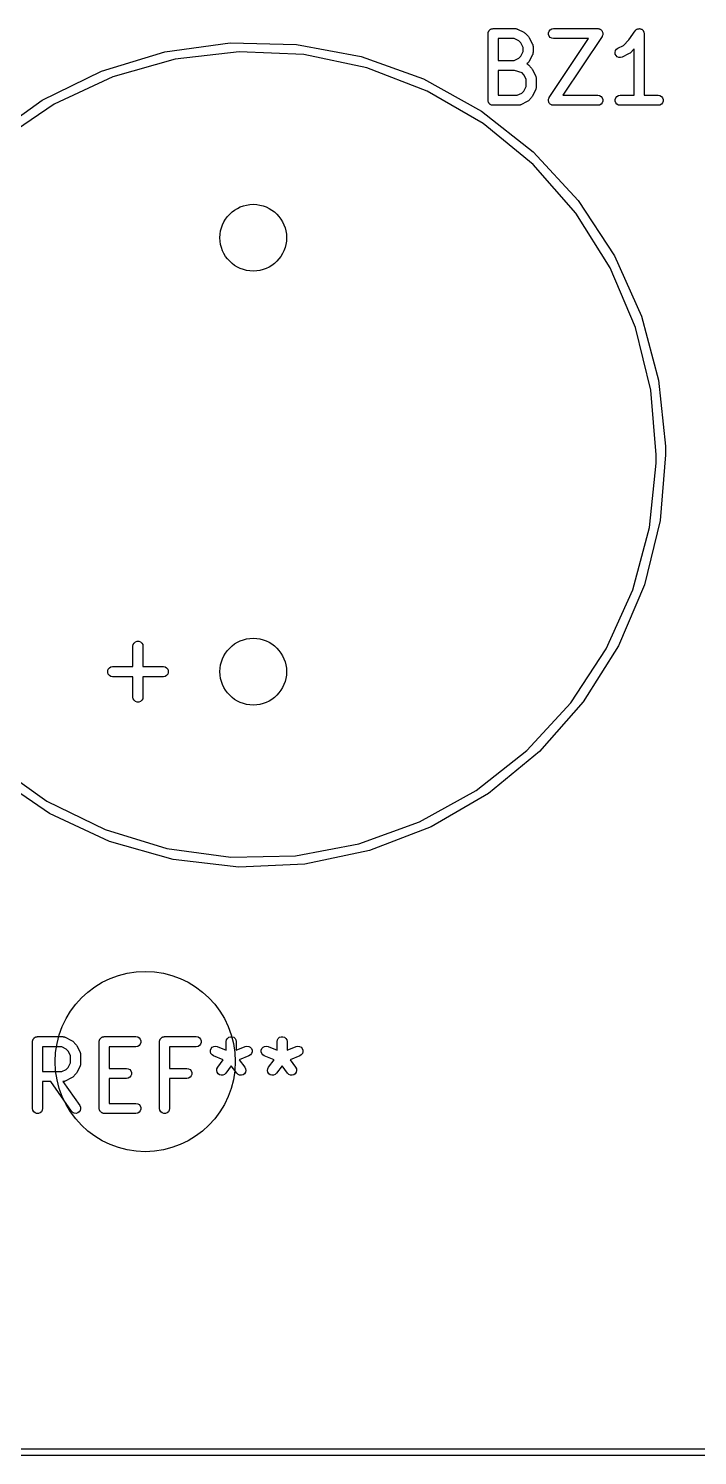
# Model space of a CAD drawing. Extents: x 202.7 to 262.5, y -125.5 to -33.7.
# Drawn here: x 231.16 to 241.19, y -125.46 to -104.09 of the extents above; entities that cross this region are included whole.
import ezdxf

# ---------------------------------------------------------------- set-up
doc = ezdxf.new("R2010")
doc.units = 0
doc.header["$MEASUREMENT"] = 0
doc.layers.add('BLACK', color=7, linetype='CONTINUOUS')

msp = doc.modelspace()

# ---------------------------------------------------------------- linework, layer by layer
at = {"layer": 'BLACK', "linetype": 'CONTINUOUS'}
for p, q in [((233.203, -104.434), (234.185, -104.3)), ((234.185, -104.3), (235.176, -104.324)), ((238.051, -104.162), (238.052, -104.156)), ((238.051, -105.162), (238.051, -104.162)), ((238.052, -104.149), (238.054, -104.143)), ((238.052, -104.156), (238.052, -104.149)), ((238.054, -104.143), (238.055, -104.137)), ((238.055, -104.137), (238.059, -104.131)), ((238.059, -104.131), (238.061, -104.125)), ((238.061, -104.125), (238.065, -104.12)), ((238.065, -104.12), (238.068, -104.114)), ((238.068, -104.114), (238.073, -104.11)), ((238.073, -104.11), (238.078, -104.105)), ((238.078, -104.105), (238.083, -104.102)), ((238.083, -104.102), (238.088, -104.097)), ((238.088, -104.097), (238.094, -104.095)), ((238.094, -104.095), (238.1, -104.092)), ((238.1, -104.092), (238.107, -104.091)), ((238.107, -104.091), (238.113, -104.089)), ((238.113, -104.089), (238.119, -104.089)), ((238.119, -104.089), (238.126, -104.087)), ((238.126, -104.087), (238.459, -104.087)), ((238.201, -104.237), (238.201, -104.564)), ((238.441, -104.237), (238.201, -104.237)), ((238.51, -104.272), (238.441, -104.237)), ((238.459, -104.087), (238.463, -104.088)), ((238.463, -104.088), (238.468, -104.088)), ((238.468, -104.088), (238.476, -104.09)), ((238.476, -104.09), (238.485, -104.092)), ((238.485, -104.092), (238.488, -104.094)), ((238.488, -104.094), (238.493, -104.095)), ((238.493, -104.095), (238.588, -104.143)), ((238.54, -104.302), (238.51, -104.272)), ((238.588, -104.143), (238.597, -104.15)), ((238.597, -104.15), (238.607, -104.157)), ((238.607, -104.157), (238.655, -104.205)), ((238.655, -104.205), (238.662, -104.214)), ((238.662, -104.214), (238.669, -104.224)), ((238.669, -104.224), (238.717, -104.319)), ((238.957, -104.149), (238.966, -104.125)), ((238.957, -104.175), (238.957, -104.149)), ((238.966, -104.2), (238.957, -104.175)), ((238.966, -104.125), (238.982, -104.105)), ((238.982, -104.22), (238.966, -104.2)), ((238.968, -105.121), (239.557, -104.237)), ((238.982, -104.105), (239.005, -104.092)), ((239.005, -104.233), (238.982, -104.22)), ((239.005, -104.092), (239.03, -104.087)), ((239.03, -104.237), (239.005, -104.233)), ((239.03, -104.087), (239.697, -104.087)), ((239.557, -104.237), (239.03, -104.237)), ((239.76, -104.204), (239.171, -105.087)), ((239.697, -104.087), (239.7, -104.088)), ((239.7, -104.088), (239.702, -104.088)), ((239.702, -104.088), (239.712, -104.09)), ((239.712, -104.09), (239.723, -104.092)), ((239.723, -104.092), (239.725, -104.093)), ((239.725, -104.093), (239.727, -104.094)), ((239.727, -104.094), (239.736, -104.1)), ((239.736, -104.1), (239.745, -104.105)), ((239.745, -104.105), (239.747, -104.107)), ((239.747, -104.107), (239.749, -104.108)), ((239.749, -104.108), (239.755, -104.117)), ((239.755, -104.117), (239.762, -104.125)), ((239.761, -104.202), (239.76, -104.204)), ((239.762, -104.2), (239.761, -104.202)), ((239.762, -104.125), (239.763, -104.127)), ((239.766, -104.19), (239.762, -104.2)), ((239.763, -104.127), (239.764, -104.129)), ((239.764, -104.129), (239.767, -104.139)), ((239.77, -104.18), (239.766, -104.19)), ((239.767, -104.139), (239.771, -104.149)), ((239.771, -104.175), (239.77, -104.178)), ((239.77, -104.178), (239.77, -104.18)), ((239.771, -104.149), (239.771, -104.152)), ((239.771, -104.152), (239.772, -104.154)), ((239.772, -104.154), (239.771, -104.165)), ((239.771, -104.165), (239.771, -104.175)), ((240.081, -104.339), (240.163, -104.257)), ((240.163, -104.257), (240.254, -104.121)), ((240.254, -104.121), (240.257, -104.118)), ((240.257, -104.118), (240.259, -104.114)), ((240.259, -104.114), (240.266, -104.108)), ((240.266, -104.108), (240.272, -104.102)), ((240.272, -104.102), (240.276, -104.1)), ((240.276, -104.1), (240.279, -104.097)), ((240.279, -104.097), (240.287, -104.094)), ((240.287, -104.094), (240.295, -104.09)), ((240.295, -104.09), (240.299, -104.09)), ((240.299, -104.09), (240.303, -104.089)), ((240.303, -104.089), (240.312, -104.089)), ((240.312, -104.089), (240.321, -104.088)), ((240.321, -104.088), (240.325, -104.089)), ((240.325, -104.089), (240.329, -104.089)), ((240.329, -104.089), (240.338, -104.092)), ((240.338, -104.092), (240.346, -104.094)), ((240.346, -104.094), (240.35, -104.096)), ((240.35, -104.096), (240.354, -104.097)), ((240.354, -104.097), (240.361, -104.103)), ((240.361, -104.103), (240.368, -104.108)), ((240.368, -104.108), (240.37, -104.112)), ((240.37, -104.112), (240.374, -104.114)), ((240.374, -104.114), (240.378, -104.122)), ((240.378, -104.122), (240.383, -104.129)), ((240.383, -104.129), (240.385, -104.133)), ((240.385, -104.133), (240.387, -104.137)), ((240.387, -104.137), (240.388, -104.146)), ((240.388, -104.146), (240.391, -104.154)), ((240.391, -104.154), (240.39, -104.158)), ((240.39, -104.158), (240.391, -104.162)), ((240.391, -104.162), (240.391, -105.087)), ((232.255, -104.724), (233.203, -104.434)), ((234.319, -104.434), (233.357, -104.545)), ((235.287, -104.478), (234.319, -104.434)), ((235.176, -104.324), (236.15, -104.506)), ((236.235, -104.676), (235.287, -104.478)), ((236.15, -104.506), (237.083, -104.842)), ((238.51, -104.529), (238.54, -104.499)), ((238.575, -104.371), (238.54, -104.302)), ((238.54, -104.499), (238.575, -104.43)), ((238.575, -104.43), (238.575, -104.371)), ((238.717, -104.482), (238.669, -104.577)), ((238.717, -104.319), (238.718, -104.323)), ((238.718, -104.477), (238.717, -104.482)), ((238.718, -104.323), (238.72, -104.327)), ((238.72, -104.474), (238.718, -104.477)), ((238.72, -104.327), (238.722, -104.336)), ((238.722, -104.465), (238.72, -104.474)), ((238.722, -104.336), (238.724, -104.344)), ((238.724, -104.457), (238.722, -104.465)), ((238.724, -104.344), (238.724, -104.349)), ((238.724, -104.349), (238.725, -104.353)), ((238.725, -104.448), (238.724, -104.452)), ((238.724, -104.452), (238.724, -104.457)), ((238.725, -104.353), (238.725, -104.448)), ((239.956, -104.444), (239.962, -104.418)), ((239.959, -104.469), (239.956, -104.444)), ((239.97, -104.493), (239.959, -104.469)), ((239.962, -104.418), (239.976, -104.397)), ((239.989, -104.511), (239.97, -104.493)), ((239.976, -104.397), (239.997, -104.381)), ((240.013, -104.521), (239.989, -104.511)), ((239.997, -104.381), (240.081, -104.339)), ((240.159, -104.468), (240.064, -104.515)), ((240.169, -104.46), (240.159, -104.468)), ((240.179, -104.454), (240.169, -104.46)), ((240.241, -104.391), (240.179, -104.454)), ((240.241, -105.087), (240.241, -104.391)), ((231.366, -105.162), (232.255, -104.724)), ((233.357, -104.545), (232.425, -104.809)), ((237.14, -105.023), (236.235, -104.676)), ((238.201, -104.564), (238.441, -104.564)), ((238.201, -104.714), (238.201, -105.087)), ((238.447, -104.714), (238.201, -104.714)), ((238.441, -104.564), (238.51, -104.529)), ((238.561, -104.752), (238.447, -104.714)), ((238.655, -104.596), (238.633, -104.618)), ((238.633, -104.618), (238.634, -104.618)), ((238.634, -104.618), (238.641, -104.623)), ((238.641, -104.623), (238.649, -104.627)), ((238.649, -104.627), (238.651, -104.631)), ((238.651, -104.631), (238.655, -104.633)), ((238.662, -104.587), (238.655, -104.596)), ((238.655, -104.633), (238.703, -104.681)), ((238.669, -104.577), (238.662, -104.587)), ((238.703, -104.681), (238.709, -104.691)), ((238.709, -104.691), (238.717, -104.7)), ((238.717, -104.7), (238.764, -104.796)), ((240.039, -104.523), (240.013, -104.521)), ((240.064, -104.515), (240.039, -104.523)), ((232.425, -104.809), (231.547, -105.218)), ((237.083, -104.842), (237.95, -105.323)), ((238.588, -104.778), (238.561, -104.752)), ((238.622, -104.847), (238.588, -104.778)), ((238.622, -104.954), (238.622, -104.847)), ((238.764, -104.796), (238.765, -104.8)), ((238.765, -104.8), (238.768, -104.803)), ((238.768, -104.803), (238.769, -104.812)), ((238.769, -104.812), (238.772, -104.82)), ((238.772, -104.82), (238.771, -104.825)), ((238.771, -104.825), (238.772, -104.829)), ((238.772, -104.829), (238.772, -104.972)), ((237.977, -105.51), (237.14, -105.023)), ((238.201, -105.087), (238.489, -105.087)), ((238.489, -105.087), (238.557, -105.053)), ((238.557, -105.053), (238.588, -105.023)), ((238.588, -105.023), (238.622, -104.954)), ((238.703, -105.12), (238.655, -105.168)), ((238.709, -105.11), (238.703, -105.12)), ((238.717, -105.101), (238.709, -105.11)), ((238.764, -105.005), (238.717, -105.101)), ((238.765, -105.001), (238.764, -105.005)), ((238.768, -104.998), (238.765, -105.001)), ((238.769, -104.989), (238.768, -104.998)), ((238.772, -104.98), (238.769, -104.989)), ((238.772, -104.972), (238.771, -104.976)), ((238.771, -104.976), (238.772, -104.98)), ((238.957, -105.147), (238.958, -105.145)), ((238.957, -105.149), (238.957, -105.147)), ((238.957, -105.16), (238.957, -105.149)), ((238.958, -105.145), (238.962, -105.135)), ((238.962, -105.135), (238.966, -105.125)), ((238.966, -105.125), (238.967, -105.123)), ((238.967, -105.123), (238.968, -105.121)), ((239.171, -105.087), (239.697, -105.087)), ((239.697, -105.087), (239.723, -105.092)), ((239.723, -105.092), (239.745, -105.105)), ((239.745, -105.105), (239.762, -105.125)), ((239.762, -105.125), (239.771, -105.149)), ((239.771, -105.149), (239.771, -105.175)), ((239.957, -105.149), (239.966, -105.125)), ((239.957, -105.175), (239.957, -105.149)), ((239.966, -105.125), (239.982, -105.105)), ((239.982, -105.105), (240.005, -105.092)), ((240.005, -105.092), (240.03, -105.087)), ((240.03, -105.087), (240.241, -105.087)), ((240.391, -105.087), (240.602, -105.087)), ((240.602, -105.087), (240.628, -105.092)), ((240.628, -105.092), (240.65, -105.105)), ((240.65, -105.105), (240.667, -105.125)), ((240.667, -105.125), (240.676, -105.149)), ((240.676, -105.149), (240.676, -105.175)), ((230.558, -105.736), (231.366, -105.162)), ((231.547, -105.218), (230.745, -105.763)), ((237.95, -105.323), (238.729, -105.936)), ((238.052, -105.169), (238.051, -105.162)), ((238.052, -105.175), (238.052, -105.169)), ((238.054, -105.182), (238.052, -105.175)), ((238.055, -105.188), (238.054, -105.182)), ((238.059, -105.194), (238.055, -105.188)), ((238.061, -105.2), (238.059, -105.194)), ((238.065, -105.205), (238.061, -105.2)), ((238.068, -105.211), (238.065, -105.205)), ((238.073, -105.215), (238.068, -105.211)), ((238.078, -105.22), (238.073, -105.215)), ((238.083, -105.223), (238.078, -105.22)), ((238.088, -105.227), (238.083, -105.223)), ((238.094, -105.23), (238.088, -105.227)), ((238.1, -105.233), (238.094, -105.23)), ((238.107, -105.234), (238.1, -105.233)), ((238.113, -105.236), (238.107, -105.234)), ((238.119, -105.236), (238.113, -105.236)), ((238.126, -105.237), (238.119, -105.236)), ((238.507, -105.237), (238.126, -105.237)), ((238.511, -105.237), (238.507, -105.237)), ((238.515, -105.237), (238.511, -105.237)), ((238.524, -105.234), (238.515, -105.237)), ((238.532, -105.233), (238.524, -105.234)), ((238.536, -105.231), (238.532, -105.233)), ((238.54, -105.229), (238.536, -105.231)), ((238.635, -105.182), (238.54, -105.229)), ((238.645, -105.175), (238.635, -105.182)), ((238.655, -105.168), (238.645, -105.175)), ((238.956, -105.171), (238.957, -105.16)), ((238.957, -105.173), (238.956, -105.171)), ((238.957, -105.175), (238.957, -105.173)), ((238.96, -105.185), (238.957, -105.175)), ((238.963, -105.196), (238.96, -105.185)), ((238.965, -105.198), (238.963, -105.196)), ((238.966, -105.2), (238.965, -105.198)), ((238.972, -105.208), (238.966, -105.2)), ((238.979, -105.217), (238.972, -105.208)), ((238.981, -105.218), (238.979, -105.217)), ((238.982, -105.22), (238.981, -105.218)), ((238.991, -105.225), (238.982, -105.22)), ((239, -105.231), (238.991, -105.225)), ((239.003, -105.232), (239, -105.231)), ((239.005, -105.233), (239.003, -105.232)), ((239.015, -105.235), (239.005, -105.233)), ((239.026, -105.237), (239.015, -105.235)), ((239.028, -105.237), (239.026, -105.237)), ((239.03, -105.237), (239.028, -105.237)), ((239.697, -105.237), (239.03, -105.237)), ((239.723, -105.233), (239.697, -105.237)), ((239.745, -105.22), (239.723, -105.233)), ((239.762, -105.2), (239.745, -105.22)), ((239.771, -105.175), (239.762, -105.2)), ((239.966, -105.2), (239.957, -105.175)), ((239.982, -105.22), (239.966, -105.2)), ((240.005, -105.233), (239.982, -105.22)), ((240.03, -105.237), (240.005, -105.233)), ((240.602, -105.237), (240.03, -105.237)), ((240.628, -105.233), (240.602, -105.237)), ((240.65, -105.22), (240.628, -105.233)), ((240.667, -105.2), (240.65, -105.22)), ((240.676, -105.175), (240.667, -105.2)), ((238.726, -106.125), (237.977, -105.51)), ((238.729, -105.936), (239.4, -106.665)), ((239.366, -106.852), (238.726, -106.125)), ((239.883, -107.672), (239.366, -106.852)), ((239.4, -106.665), (239.946, -107.493)), ((239.946, -107.493), (240.352, -108.397)), ((240.261, -108.563), (239.883, -107.672)), ((240.492, -109.504), (240.261, -108.563)), ((240.352, -108.397), (240.608, -109.354)), ((240.608, -109.354), (240.709, -110.341)), ((240.57, -110.47), (240.492, -109.504)), ((240.569, -110.596), (240.57, -110.47)), ((240.71, -110.47), (240.631, -111.458)), ((240.709, -110.341), (240.71, -110.47)), ((240.471, -111.56), (240.569, -110.596)), ((240.22, -112.496), (240.471, -111.56)), ((240.631, -111.458), (240.394, -112.421)), ((240.394, -112.421), (240.007, -113.333)), ((239.823, -113.38), (240.22, -112.496)), ((232.744, -113.291), (232.764, -113.274)), ((232.764, -113.274), (232.788, -113.265)), ((232.788, -113.265), (232.814, -113.265)), ((232.814, -113.265), (232.839, -113.274)), ((232.839, -113.274), (232.859, -113.291)), ((232.726, -113.339), (232.731, -113.313)), ((232.726, -113.645), (232.726, -113.339)), ((232.731, -113.313), (232.744, -113.291)), ((232.859, -113.291), (232.872, -113.313)), ((232.872, -113.313), (232.876, -113.339)), ((232.876, -113.339), (232.876, -113.645)), ((239.29, -114.189), (239.823, -113.38)), ((240.007, -113.333), (239.479, -114.172)), ((232.347, -113.707), (232.356, -113.682)), ((232.356, -113.682), (232.372, -113.663)), ((232.372, -113.663), (232.395, -113.65)), ((232.395, -113.65), (232.42, -113.645)), ((232.42, -113.645), (232.726, -113.645)), ((232.876, -113.645), (233.182, -113.645)), ((233.182, -113.645), (233.208, -113.65)), ((233.208, -113.65), (233.231, -113.663)), ((233.231, -113.663), (233.247, -113.682)), ((233.247, -113.682), (233.256, -113.707)), ((232.347, -113.733), (232.347, -113.707)), ((232.356, -113.757), (232.347, -113.733)), ((232.372, -113.777), (232.356, -113.757)), ((232.395, -113.79), (232.372, -113.777)), ((232.42, -113.795), (232.395, -113.79)), ((232.726, -113.795), (232.42, -113.795)), ((232.726, -114.101), (232.726, -113.795)), ((233.182, -113.795), (232.876, -113.795)), ((232.876, -113.795), (232.876, -114.101)), ((233.208, -113.79), (233.182, -113.795)), ((233.231, -113.777), (233.208, -113.79)), ((233.247, -113.757), (233.231, -113.777)), ((233.256, -113.733), (233.247, -113.757)), ((233.256, -113.707), (233.256, -113.733)), ((232.731, -114.127), (232.726, -114.101)), ((232.744, -114.149), (232.731, -114.127)), ((232.872, -114.127), (232.859, -114.149)), ((232.876, -114.101), (232.872, -114.127)), ((232.764, -114.166), (232.744, -114.149)), ((232.788, -114.175), (232.764, -114.166)), ((232.814, -114.175), (232.788, -114.175)), ((232.839, -114.166), (232.814, -114.175)), ((232.859, -114.149), (232.839, -114.166)), ((238.634, -114.902), (239.29, -114.189)), ((239.479, -114.172), (238.823, -114.916)), ((237.872, -115.501), (238.634, -114.902)), ((238.823, -114.916), (238.057, -115.545)), ((230.648, -115.097), (231.437, -115.658)), ((231.477, -115.843), (230.658, -115.286)), ((237.025, -115.971), (237.872, -115.501)), ((238.057, -115.545), (237.2, -116.043)), ((231.437, -115.658), (232.307, -116.086)), ((232.376, -116.262), (231.477, -115.843)), ((236.114, -116.299), (237.025, -115.971)), ((237.2, -116.043), (236.275, -116.399)), ((232.307, -116.086), (233.233, -116.369)), ((233.33, -116.532), (232.376, -116.262)), ((233.233, -116.369), (234.193, -116.501)), ((234.193, -116.501), (235.161, -116.477)), ((235.161, -116.477), (236.114, -116.299)), ((236.275, -116.399), (235.305, -116.601)), ((234.314, -116.646), (233.33, -116.532)), ((235.305, -116.601), (234.314, -116.646)), ((231.22, -119.262), (231.221, -119.256)), ((231.221, -119.249), (231.224, -119.243)), ((231.221, -119.256), (231.221, -119.249)), ((231.224, -119.243), (231.225, -119.237)), ((231.225, -119.237), (231.228, -119.231)), ((231.228, -119.231), (231.23, -119.225)), ((231.23, -119.225), (231.235, -119.22)), ((231.235, -119.22), (231.238, -119.214)), ((231.238, -119.214), (231.243, -119.21)), ((231.243, -119.21), (231.247, -119.205)), ((231.247, -119.205), (231.253, -119.202)), ((231.253, -119.202), (231.258, -119.197)), ((231.258, -119.197), (231.264, -119.195)), ((231.264, -119.195), (231.27, -119.192)), ((231.27, -119.192), (231.276, -119.191)), ((231.276, -119.191), (231.282, -119.189)), ((231.282, -119.189), (231.289, -119.189)), ((231.289, -119.189), (231.295, -119.187)), ((231.295, -119.187), (231.676, -119.187)), ((231.676, -119.187), (231.68, -119.188)), ((231.68, -119.188), (231.685, -119.188)), ((231.685, -119.188), (231.693, -119.19)), ((231.693, -119.19), (231.702, -119.192)), ((231.702, -119.192), (231.706, -119.194)), ((231.706, -119.194), (231.71, -119.195)), ((231.71, -119.195), (231.805, -119.243)), ((231.805, -119.243), (231.815, -119.25)), ((231.815, -119.25), (231.824, -119.257)), ((231.824, -119.257), (231.872, -119.305)), ((232.22, -119.262), (232.221, -119.256)), ((232.221, -119.249), (232.224, -119.243)), ((232.221, -119.256), (232.221, -119.249)), ((232.224, -119.243), (232.225, -119.237)), ((232.225, -119.237), (232.228, -119.231)), ((232.228, -119.231), (232.23, -119.225)), ((232.23, -119.225), (232.235, -119.22)), ((232.235, -119.22), (232.238, -119.214)), ((232.238, -119.214), (232.243, -119.21)), ((232.243, -119.21), (232.247, -119.205)), ((232.247, -119.205), (232.253, -119.202)), ((232.253, -119.202), (232.258, -119.197)), ((232.258, -119.197), (232.264, -119.195)), ((232.264, -119.195), (232.27, -119.192)), ((232.27, -119.192), (232.276, -119.191)), ((232.276, -119.191), (232.282, -119.189)), ((232.282, -119.189), (232.289, -119.189)), ((232.289, -119.189), (232.295, -119.187)), ((232.295, -119.187), (232.771, -119.187)), ((232.771, -119.187), (232.797, -119.192)), ((232.797, -119.192), (232.82, -119.205)), ((232.82, -119.205), (232.836, -119.225)), ((232.836, -119.225), (232.845, -119.249)), ((232.845, -119.249), (232.845, -119.275)), ((233.125, -119.262), (233.126, -119.256)), ((233.126, -119.249), (233.128, -119.243)), ((233.126, -119.256), (233.126, -119.249)), ((233.128, -119.243), (233.13, -119.237)), ((233.13, -119.237), (233.133, -119.231)), ((233.133, -119.231), (233.135, -119.225)), ((233.135, -119.225), (233.139, -119.22)), ((233.139, -119.22), (233.143, -119.214)), ((233.143, -119.214), (233.148, -119.21)), ((233.148, -119.21), (233.152, -119.205)), ((233.152, -119.205), (233.157, -119.202)), ((233.157, -119.202), (233.162, -119.197)), ((233.162, -119.197), (233.169, -119.195)), ((233.169, -119.195), (233.174, -119.192)), ((233.174, -119.192), (233.181, -119.191)), ((233.181, -119.191), (233.187, -119.189)), ((233.187, -119.189), (233.194, -119.189)), ((233.194, -119.189), (233.2, -119.187)), ((233.2, -119.187), (233.676, -119.187)), ((233.676, -119.187), (233.702, -119.192)), ((233.702, -119.192), (233.724, -119.205)), ((233.724, -119.205), (233.741, -119.225)), ((233.741, -119.225), (233.75, -119.249)), ((233.75, -119.249), (233.75, -119.275)), ((234.125, -119.262), (234.13, -119.237)), ((234.13, -119.237), (234.143, -119.214)), ((234.143, -119.214), (234.162, -119.197)), ((234.162, -119.197), (234.187, -119.189)), ((234.187, -119.189), (234.213, -119.189)), ((234.213, -119.189), (234.237, -119.197)), ((234.237, -119.197), (234.257, -119.214)), ((234.257, -119.214), (234.27, -119.237)), ((234.27, -119.237), (234.275, -119.262)), ((234.887, -119.262), (234.891, -119.237)), ((234.891, -119.237), (234.904, -119.214)), ((234.904, -119.214), (234.924, -119.197)), ((234.924, -119.197), (234.949, -119.189)), ((234.949, -119.189), (234.975, -119.189)), ((234.975, -119.189), (234.999, -119.197)), ((234.999, -119.197), (235.019, -119.214)), ((235.019, -119.214), (235.032, -119.237)), ((235.032, -119.237), (235.037, -119.262)), ((231.22, -120.262), (231.22, -119.262)), ((231.37, -119.337), (231.37, -119.711)), ((231.658, -119.337), (231.37, -119.337)), ((231.727, -119.372), (231.658, -119.337)), ((231.757, -119.402), (231.727, -119.372)), ((231.792, -119.471), (231.757, -119.402)), ((231.792, -119.578), (231.792, -119.471)), ((231.872, -119.305), (231.879, -119.314)), ((231.879, -119.314), (231.886, -119.324)), ((231.886, -119.324), (231.934, -119.419)), ((231.934, -119.419), (231.935, -119.423)), ((231.935, -119.423), (231.937, -119.427)), ((231.937, -119.427), (231.939, -119.436)), ((231.939, -119.436), (231.941, -119.444)), ((231.941, -119.444), (231.941, -119.449)), ((231.941, -119.449), (231.942, -119.453)), ((231.942, -119.453), (231.942, -119.596)), ((232.22, -120.262), (232.22, -119.262)), ((232.771, -119.337), (232.37, -119.337)), ((232.37, -119.337), (232.37, -119.664)), ((232.797, -119.333), (232.771, -119.337)), ((232.82, -119.32), (232.797, -119.333)), ((232.836, -119.3), (232.82, -119.32)), ((232.845, -119.275), (232.836, -119.3)), ((233.125, -120.262), (233.125, -119.262)), ((233.676, -119.337), (233.275, -119.337)), ((233.275, -119.337), (233.275, -119.664)), ((233.702, -119.333), (233.676, -119.337)), ((233.724, -119.32), (233.702, -119.333)), ((233.741, -119.3), (233.724, -119.32)), ((233.75, -119.275), (233.741, -119.3)), ((233.888, -119.39), (233.898, -119.366)), ((233.888, -119.416), (233.888, -119.39)), ((233.896, -119.441), (233.888, -119.416)), ((233.912, -119.461), (233.896, -119.441)), ((233.898, -119.366), (233.916, -119.346)), ((233.934, -119.475), (233.912, -119.461)), ((233.916, -119.346), (233.938, -119.334)), ((234.081, -119.534), (233.934, -119.475)), ((233.938, -119.334), (233.964, -119.33)), ((233.964, -119.33), (233.99, -119.336)), ((233.99, -119.336), (234.125, -119.39)), ((234.125, -119.39), (234.125, -119.262)), ((234.275, -119.262), (234.275, -119.39)), ((234.275, -119.39), (234.41, -119.336)), ((234.466, -119.475), (234.319, -119.534)), ((234.41, -119.336), (234.436, -119.33)), ((234.436, -119.33), (234.462, -119.334)), ((234.462, -119.334), (234.484, -119.346)), ((234.488, -119.461), (234.466, -119.475)), ((234.484, -119.346), (234.502, -119.366)), ((234.504, -119.441), (234.488, -119.461)), ((234.502, -119.366), (234.512, -119.39)), ((234.512, -119.416), (234.504, -119.441)), ((234.512, -119.39), (234.512, -119.416)), ((234.65, -119.39), (234.66, -119.366)), ((234.65, -119.416), (234.65, -119.39)), ((234.658, -119.441), (234.65, -119.416)), ((234.674, -119.461), (234.658, -119.441)), ((234.66, -119.366), (234.677, -119.346)), ((234.696, -119.475), (234.674, -119.461)), ((234.677, -119.346), (234.7, -119.334)), ((234.843, -119.534), (234.696, -119.475)), ((234.7, -119.334), (234.726, -119.33)), ((234.726, -119.33), (234.752, -119.336)), ((234.752, -119.336), (234.887, -119.39)), ((234.887, -119.39), (234.887, -119.262)), ((235.037, -119.262), (235.037, -119.39)), ((235.037, -119.39), (235.172, -119.336)), ((235.228, -119.475), (235.081, -119.534)), ((235.172, -119.336), (235.198, -119.33)), ((235.198, -119.33), (235.223, -119.334)), ((235.223, -119.334), (235.246, -119.346)), ((235.25, -119.461), (235.228, -119.475)), ((235.246, -119.346), (235.264, -119.366)), ((235.266, -119.441), (235.25, -119.461)), ((235.264, -119.366), (235.273, -119.39)), ((235.274, -119.416), (235.266, -119.441)), ((235.273, -119.39), (235.274, -119.416)), ((231.658, -119.711), (231.727, -119.677)), ((231.727, -119.677), (231.757, -119.647)), ((231.757, -119.647), (231.792, -119.578)), ((231.934, -119.629), (231.886, -119.724)), ((231.935, -119.625), (231.934, -119.629)), ((231.937, -119.621), (231.935, -119.625)), ((231.939, -119.613), (231.937, -119.621)), ((231.941, -119.604), (231.939, -119.613)), ((231.942, -119.596), (231.941, -119.6)), ((231.941, -119.6), (231.941, -119.604)), ((232.37, -119.664), (232.629, -119.664)), ((232.629, -119.664), (232.654, -119.668)), ((232.654, -119.668), (232.677, -119.681)), ((232.677, -119.681), (232.694, -119.701)), ((233.275, -119.664), (233.533, -119.664)), ((233.533, -119.664), (233.559, -119.668)), ((233.559, -119.668), (233.582, -119.681)), ((233.582, -119.681), (233.598, -119.701)), ((233.982, -119.695), (233.985, -119.669)), ((233.985, -119.669), (233.997, -119.646)), ((233.997, -119.646), (234.081, -119.534)), ((234.2, -119.625), (234.117, -119.736)), ((234.283, -119.736), (234.2, -119.625)), ((234.319, -119.534), (234.403, -119.646)), ((234.403, -119.646), (234.415, -119.669)), ((234.415, -119.669), (234.418, -119.695)), ((234.744, -119.695), (234.747, -119.669)), ((234.747, -119.669), (234.759, -119.646)), ((234.759, -119.646), (234.843, -119.534)), ((234.962, -119.625), (234.879, -119.736)), ((235.045, -119.736), (234.962, -119.625)), ((235.081, -119.534), (235.165, -119.646)), ((235.165, -119.646), (235.177, -119.669)), ((235.177, -119.669), (235.18, -119.695)), ((231.37, -119.711), (231.658, -119.711)), ((231.494, -119.861), (231.37, -119.861)), ((231.37, -119.861), (231.37, -120.262)), ((231.805, -120.305), (231.494, -119.861)), ((231.68, -119.86), (231.677, -119.861)), ((231.677, -119.861), (231.928, -120.219)), ((231.685, -119.861), (231.68, -119.86)), ((231.693, -119.858), (231.685, -119.861)), ((231.702, -119.857), (231.693, -119.858)), ((231.706, -119.855), (231.702, -119.857)), ((231.71, -119.853), (231.706, -119.855)), ((231.805, -119.806), (231.71, -119.853)), ((231.815, -119.798), (231.805, -119.806)), ((231.824, -119.792), (231.815, -119.798)), ((231.872, -119.744), (231.824, -119.792)), ((231.879, -119.734), (231.872, -119.744)), ((231.886, -119.724), (231.879, -119.734)), ((232.629, -119.814), (232.37, -119.814)), ((232.37, -119.814), (232.37, -120.187)), ((232.654, -119.809), (232.629, -119.814)), ((232.677, -119.796), (232.654, -119.809)), ((232.694, -119.776), (232.677, -119.796)), ((232.694, -119.701), (232.702, -119.726)), ((232.702, -119.752), (232.694, -119.776)), ((232.702, -119.726), (232.702, -119.752)), ((233.533, -119.814), (233.275, -119.814)), ((233.275, -119.814), (233.275, -120.262)), ((233.559, -119.809), (233.533, -119.814)), ((233.582, -119.796), (233.559, -119.809)), ((233.598, -119.776), (233.582, -119.796)), ((233.598, -119.701), (233.607, -119.726)), ((233.607, -119.752), (233.598, -119.776)), ((233.607, -119.726), (233.607, -119.752)), ((233.988, -119.72), (233.982, -119.695)), ((234.002, -119.742), (233.988, -119.72)), ((234.023, -119.758), (234.002, -119.742)), ((234.048, -119.765), (234.023, -119.758)), ((234.074, -119.764), (234.048, -119.765)), ((234.098, -119.754), (234.074, -119.764)), ((234.117, -119.736), (234.098, -119.754)), ((234.302, -119.754), (234.283, -119.736)), ((234.326, -119.764), (234.302, -119.754)), ((234.352, -119.765), (234.326, -119.764)), ((234.377, -119.758), (234.352, -119.765)), ((234.398, -119.742), (234.377, -119.758)), ((234.412, -119.72), (234.398, -119.742)), ((234.418, -119.695), (234.412, -119.72)), ((234.75, -119.72), (234.744, -119.695)), ((234.764, -119.742), (234.75, -119.72)), ((234.785, -119.758), (234.764, -119.742)), ((234.81, -119.765), (234.785, -119.758)), ((234.836, -119.764), (234.81, -119.765)), ((234.86, -119.754), (234.836, -119.764)), ((234.879, -119.736), (234.86, -119.754)), ((235.064, -119.754), (235.045, -119.736)), ((235.088, -119.764), (235.064, -119.754)), ((235.114, -119.765), (235.088, -119.764)), ((235.139, -119.758), (235.114, -119.765)), ((235.159, -119.742), (235.139, -119.758)), ((235.174, -119.72), (235.159, -119.742)), ((235.18, -119.695), (235.174, -119.72)), ((231.225, -120.288), (231.22, -120.262)), ((231.238, -120.311), (231.225, -120.288)), ((231.258, -120.327), (231.238, -120.311)), ((231.282, -120.336), (231.258, -120.327)), ((231.333, -120.327), (231.308, -120.336)), ((231.353, -120.311), (231.333, -120.327)), ((231.366, -120.288), (231.353, -120.311)), ((231.37, -120.262), (231.366, -120.288)), ((231.824, -120.324), (231.805, -120.305)), ((231.847, -120.335), (231.824, -120.324)), ((231.92, -120.315), (231.898, -120.33)), ((231.935, -120.294), (231.92, -120.315)), ((231.928, -120.219), (231.939, -120.243)), ((231.941, -120.269), (231.935, -120.294)), ((231.939, -120.243), (231.941, -120.269)), ((232.221, -120.269), (232.22, -120.262)), ((232.221, -120.275), (232.221, -120.269)), ((232.224, -120.282), (232.221, -120.275)), ((232.225, -120.288), (232.224, -120.282)), ((232.228, -120.294), (232.225, -120.288)), ((232.23, -120.3), (232.228, -120.294)), ((232.235, -120.305), (232.23, -120.3)), ((232.238, -120.311), (232.235, -120.305)), ((232.243, -120.315), (232.238, -120.311)), ((232.247, -120.32), (232.243, -120.315)), ((232.253, -120.323), (232.247, -120.32)), ((232.258, -120.327), (232.253, -120.323)), ((232.264, -120.33), (232.258, -120.327)), ((232.37, -120.187), (232.771, -120.187)), ((232.771, -120.187), (232.797, -120.192)), ((232.797, -120.192), (232.82, -120.205)), ((232.82, -120.32), (232.797, -120.333)), ((232.82, -120.205), (232.836, -120.225)), ((232.836, -120.3), (232.82, -120.32)), ((232.836, -120.225), (232.845, -120.249)), ((232.845, -120.275), (232.836, -120.3)), ((232.845, -120.249), (232.845, -120.275)), ((233.13, -120.288), (233.125, -120.262)), ((233.143, -120.311), (233.13, -120.288)), ((233.162, -120.327), (233.143, -120.311)), ((233.187, -120.336), (233.162, -120.327)), ((233.237, -120.327), (233.213, -120.336)), ((233.257, -120.311), (233.237, -120.327)), ((233.27, -120.288), (233.257, -120.311)), ((233.275, -120.262), (233.27, -120.288)), ((231.308, -120.336), (231.282, -120.336)), ((231.873, -120.337), (231.847, -120.335)), ((231.898, -120.33), (231.873, -120.337)), ((232.27, -120.333), (232.264, -120.33)), ((232.276, -120.334), (232.27, -120.333)), ((232.282, -120.336), (232.276, -120.334)), ((232.289, -120.336), (232.282, -120.336)), ((232.295, -120.337), (232.289, -120.336)), ((232.771, -120.337), (232.295, -120.337)), ((232.797, -120.333), (232.771, -120.337)), ((233.213, -120.336), (233.187, -120.336)), ((213.266, -125.36), (252.758, -125.36)), ((252.799, -125.46), (213.226, -125.46))]:
    msp.add_line(p, q, dxfattribs=at)
at = {"layer": 'BLACK'}
for centre, radius in [((234.53, -107.22), 0.5), ((234.53, -107.22), 0.5), ((234.53, -113.72), 0.5), ((234.53, -113.72), 0.5), ((232.91, -119.56), 1.35), ((232.91, -119.56), 1.35)]:
    msp.add_circle(centre, radius, dxfattribs=at)

doc.saveas('drawing.dxf')
